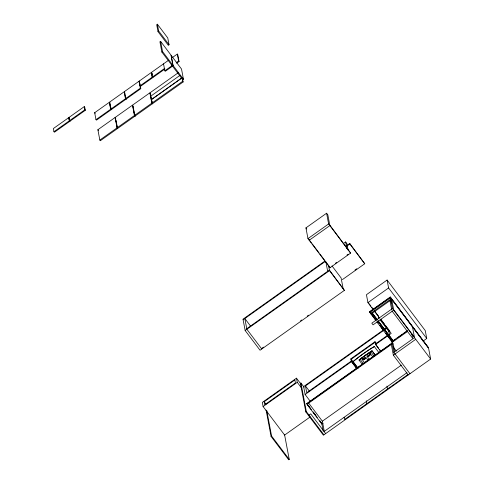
<?xml version="1.0" encoding="UTF-8"?>
<svg xmlns="http://www.w3.org/2000/svg" width="484" height="484" viewBox="0 0 484 484"><rect width="100%" height="100%" fill="white"/><g stroke="black" fill="none" stroke-linecap="round" stroke-linejoin="round"><path stroke-width="0.73" d="M158.008 31.641L158.661 30.982L157.379 24.2L156.695 24.69L158.008 31.641L168.39 45.387L169.043 44.734L167.767 37.952L157.379 24.2M379.456 317.45L378.803 318.109L378.403 316.022M359.437 359.697L359.055 359.993L372.027 350.846L375.505 355.45L372.027 350.833A43.826 10.702 -37.1 0 0 360.713 358.711A43.155 10.539 -37.1 0 0 359.007 360.011L362.486 364.627M357.966 368.197L353.03 361.657L353.38 361.33A43.04 10.515 -37.1 0 1 373.932 346.756L374.314 346.52L378.809 352.491M368.245 355.559L368.584 356.43L370.115 355.329L369.57 354.615L369.764 355.286L368.645 356.085L368.245 355.559L369.413 354.79L367.078 356.442L369.667 359.866M365.317 358.759L363.786 359.854L363.091 358.934L364.621 357.839L365.317 358.759L364.773 358.045M68.722 117.642L53.367 128.544L53.966 131.721L54.432 132.211L69.787 121.315L68.722 117.642L69.321 120.825L69.787 121.315M68.891 117.521L84.252 106.625L84.748 107.279L85.317 110.291L69.962 121.188L69.496 120.704L68.891 117.521L69.394 118.181M161.862 52.042L162.551 51.552L160.627 41.382L159.908 41.697L161.862 52.042L172.243 65.788L172.933 65.304L171.009 55.128L160.627 41.382M53.966 131.721L69.321 120.825M69.496 120.704L84.851 109.801L84.252 106.625M94.67 112.712L109.336 102.305L109.832 102.965L111.114 109.747L96.443 120.153L95.983 119.663L94.67 112.712L95.166 113.371M109.505 102.184L124.17 91.772L125.483 98.724L125.949 99.214L111.284 109.62L110.818 109.136L109.505 102.184L110.001 102.844M139.507 81.899L139.011 81.245L124.346 91.651L125.658 98.603L126.124 99.093L140.79 88.681L139.761 83.26M139.247 81.076L151.298 72.521L152.182 77.216L152.648 77.7L140.602 86.255L140.136 85.765L139.247 81.076L139.743 81.735M168.311 60.446L151.468 72.4L152.357 77.089L152.823 77.579L164.869 69.03L164.409 68.54L152.357 77.089M172.504 57.475L177.295 54.075L177.791 54.728L179.074 61.51L176.678 63.21M140.136 85.765L152.182 77.216M95.983 119.663L110.648 109.257L109.336 102.305M110.818 109.136L125.483 98.724M125.658 98.603L140.324 88.197L139.011 81.245M172.486 66.187L165.304 71.287L164.838 70.797L172.619 65.273M176.212 62.726L178.608 61.026L177.295 54.075M173.054 65.467L172.371 65.957L182.752 79.703L183.442 79.219L181.518 69.043L171.136 55.297L173.054 65.467L183.442 79.219M116.583 123.42L117.545 128.508L100.333 140.723L99.837 140.064L97.883 129.724L115.095 117.509L115.622 118.332M115.271 117.382L132.483 105.167L134.437 115.513L134.933 116.166L117.721 128.387L117.225 127.728L115.271 117.382L115.797 118.211M178.227 72.769L150.034 92.777L151.329 99.613L151.849 100.315M150.687 96.219L180.09 75.286M151.329 99.613L181.966 77.863M99.837 140.064L117.049 127.849L115.095 117.509M117.225 127.728L134.437 115.513M134.606 115.386L151.825 103.171L149.871 92.831L132.652 105.046L134.606 115.386L135.103 116.045L152.321 103.83L151.909 101.646M151.994 103.05L182.637 81.3L181.996 77.912L151.353 99.656L152.49 103.709L183.133 81.959L182.492 78.571M329.755 225.042L350.628 253.102L329.973 267.767L307.963 238.618L305.936 227.885L326.591 213.22L327.837 214.866L329.864 225.604L309.209 240.264L309.101 239.701L311.357 242.69M307.963 238.618L328.624 223.959L326.591 213.22M343.247 243.64L345.636 241.946L346.877 243.591L348.117 250.125M324.776 261.16L243.01 319.192L245.146 330.493L260.047 350.228L344.396 290.37L329.386 270.066L246.761 328.709M346.695 245.6L349.732 243.446L364.742 263.75L342.369 279.631M243.113 319.755L325.611 261.209M346.804 246.168L349.841 244.015L349.732 243.446M335.364 263.296L336.586 262.431M346.967 255.062L348.19 254.197M245.146 330.493L329.495 270.629L328.563 265.704M354.96 270.054L356.775 268.765M262.28 348.008L263.514 347.131M300.51 320.874L301.744 319.997M307.292 316.058L308.526 315.187M423.052 341.111L426.749 338.485L425.254 330.578L387.103 280.048L366.442 294.708L367.937 302.621L373.303 309.73M367.937 302.621L388.598 287.962L387.103 280.048M376.001 320.674L369.794 312.452L369.649 311.666L390.304 297.007L428.497 347.754L390.346 297.23L369.691 311.89L373.715 317.22M369.794 312.452L390.455 297.793L428.606 348.323L430.633 359.055L323.397 435.195L305.809 411.902L300.425 383.401L300.939 383.032L304.097 387.212M371.04 314.098L389.977 300.661L391.78 303.051M390.304 297.007L392.482 308.532L371.827 323.191L373.067 324.837L393.722 310.177M300.963 384.114L296.48 378.173L262.322 402.416L263.102 406.554L284.634 435.068L310.256 416.887M264.149 401.756L294.865 379.958L295.434 382.971L264.718 404.769L264.149 401.756L265.97 404.17M263.102 406.554L297.261 382.312L296.48 378.173M386.619 327.68L303.625 386.583L305.12 394.496L310.54 401.672M356.781 368.306L351.311 361.07L306.735 392.712L305.452 385.929L386.843 328.164M356.841 368.814L351.42 361.633L350.888 358.807L374.985 341.704L376.352 343.513M350.991 359.376L375.094 342.273L376.461 344.082M305.12 394.496L351.42 361.633M380.484 351.112L375.517 344.529L391.187 333.409L380.46 319.198M364.869 355.758L364.966 355.982M365.178 355.54L365.408 355.528M365.583 355.54L365.716 355.31M365.819 355.22L365.952 354.99M407.576 330.518L391.804 341.601L393.831 352.34L409.978 373.721M378.27 321.146L393.226 340.96L395.628 339.26M398.023 337.554L402.222 334.577M403.42 333.724L407.02 331.171M407.728 331.31L393.335 341.522L377.937 321.14M311.387 409.742L306.826 403.535L392.282 342.89M306.868 403.765L392.324 343.114M392.47 343.652L306.977 404.328L321.878 424.069L323.1 423.197M284.544 434.584L289.238 459.431L288.724 459.8L271.064 436.417L271.584 436.048L266.751 410.468M305.809 411.902L306.33 411.539L300.939 383.032M393.831 352.34L414.492 337.675M309.004 415.066L310.728 413.844L325.629 433.579M344.142 417.329L344.554 419.507L408.151 374.374L408.254 374.943L393.353 355.202L415.732 339.32M406.911 372.728L324.28 431.371L322.356 421.201L401.284 365.184M367.078 356.43L370.581 353.961L372.74 356.823M369.607 354.663L370.581 353.967M371.984 350.876L371.603 351.124A43.881 10.721 -37.1 0 0 360.713 358.723M178.608 61.026L179.074 61.51M140.324 88.197L140.79 88.681M110.648 109.257L111.114 109.747M84.851 109.801L85.317 110.291M364.567 358.184L364.96 358.717L363.841 359.515L363.448 358.983M388.598 287.962L426.749 338.485M349.841 244.015L364.742 263.75M391.526 301.314L390.164 299.517L371.573 312.706L377.036 319.942M328.624 223.959L350.628 253.102M392.482 308.532L430.633 359.055M391.895 310.831L412.658 338.334L411.836 333.972M369.074 303.704L370.877 306.094M371.785 307.292L373.134 309.082M374.943 311.472L378.555 316.258M380.811 319.246L384.423 324.026M385.325 325.224L389.838 331.201L389.184 331.861L380.152 319.906M374.199 310.909L379.565 318.018M372.329 313.118L377.32 319.724M378.228 320.922L393.226 340.96M371.924 312.743L377.363 319.948M158.661 30.982L169.043 44.734M369.649 311.666L370.986 313.438M374.12 317.583L375.457 319.361M379.928 325.284L382.614 328.836M385.742 332.98L387.085 334.759M387.98 335.938L388.87 337.124M391.556 340.675L392.451 341.861M374.61 318.405L375.947 320.178M377.29 321.957L378.185 323.143M380.418 326.101L384 330.838M386.232 333.797L392.494 342.085M305.936 227.885L306.765 228.98M376.909 321.872L393.044 343.247L394.672 351.832M332.018 265.922L341.123 277.985L343.047 288.155M393.147 346.877L396.336 351.1M312.259 243.882L319.029 252.854M319.936 254.046L324.897 260.622M325.805 261.82L329.453 266.654M329.495 270.629L344.396 290.37M162.551 51.552L172.933 65.304M182.637 81.3L183.133 81.959M378.603 348.19L375.415 343.967L389.36 334.069L388.719 330.675M379.51 349.394L380.878 351.202M370.925 351.91L373.969 355.94M367.985 360.15L365.825 357.283L362.341 359.781L364.494 362.637M360.205 359.455L363.248 363.502M350.888 358.807L357.96 368.173M151.825 103.171L152.321 103.83M117.049 127.849L117.545 128.508M305.452 385.929L309.548 391.356M297.261 382.312L301.744 388.253M250.706 326.313L244.837 318.532L246.864 329.271L261.771 349.006L261.662 348.444M308.695 403.105L322.356 421.201M306.826 403.535L309.99 407.722M313.148 411.908L315.858 415.502M319.924 420.88L321.733 423.276M313.644 412.737L317.256 417.523M319.966 421.11L321.775 423.5M306.33 411.539L323.911 434.826M271.584 436.048L289.238 459.431M97.883 129.724L98.409 130.553M412.392 326.422L414.419 337.16L393.619 309.609L391.695 299.439M389.977 300.661L391.623 309.379M391.326 344.469L393.353 355.202M386.946 386.129L387.49 389.033M374.985 341.704L375.517 344.529M345.636 241.946L346.871 248.486M366.285 400.788L366.836 403.698M329.864 267.198L329.973 267.767M325.877 261.844L327.662 271.288M321.703 423.131L323.233 431.226M266.097 410.105L271.064 436.417M171.965 64.311L172.243 65.788M163.525 63.846L164.838 70.797M151.964 73.06L152.212 74.348M152.575 76.29L152.823 77.579M151.794 73.181L152.164 75.117M152.406 76.411L152.648 77.7M150.53 93.43L150.79 94.791M152.109 101.67L152.49 103.709M150.397 93.654L150.669 95.112M150.947 96.564L151.631 100.194M134.558 113.141L135.103 116.045M133.009 105.996L133.288 107.448M133.56 108.9L134.933 116.166M125.864 97.738L126.124 99.093M124.666 92.432L125.053 94.465M125.308 95.82L125.949 99.214M116.039 120.516L116.311 121.968M110.903 107.587L111.284 109.62M69.732 119.984L69.962 121.188M353.042 361.657A42.755 10.442 -37.1 0 1 374.307 346.568M361.748 358.626C362.262 360.889 363.659 357.222 361.748 358.626M361.923 358.686C362.274 360.247 363.242 357.718 361.923 358.686M369.074 353.471C369.588 355.728 370.986 352.068 369.074 353.471M369.244 353.532C369.601 355.087 370.569 352.564 369.244 353.532"/></g></svg>
